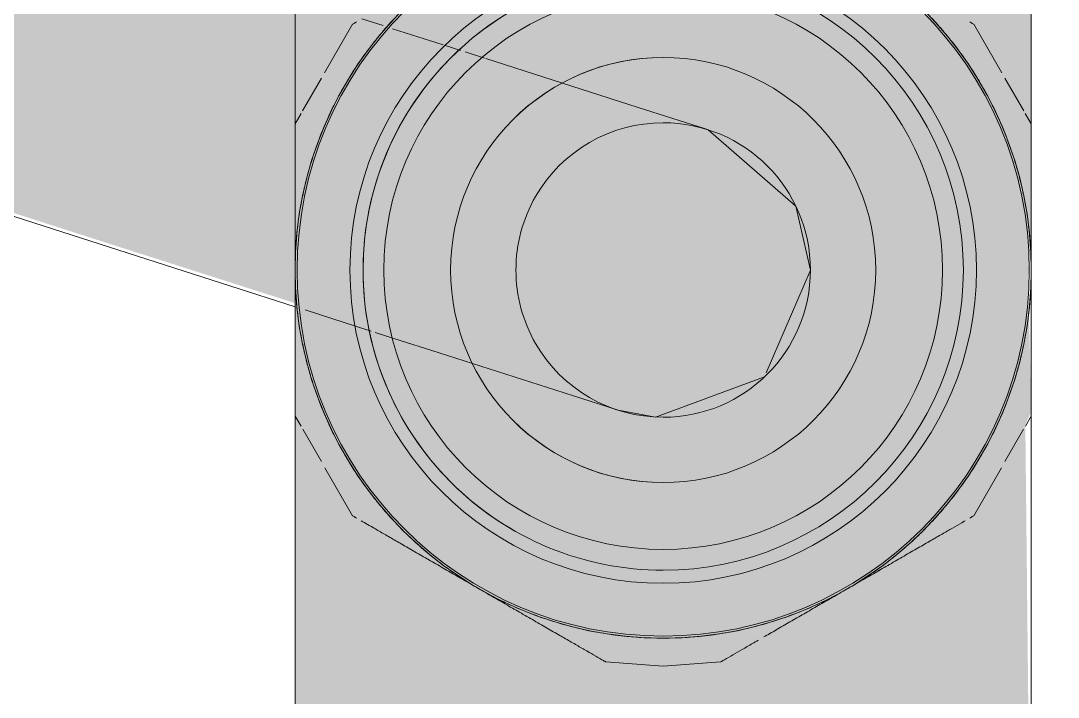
# Model space of a CAD drawing. Header units: metres. Extents: x 42.1 to 94.3, y -3.4 to 61.2.
# Drawn here: x 43.54654 to 43.58882, y 59.10692 to 59.13448 of the extents above; entities that cross this region are included whole.
import ezdxf

# ---------------------------------------------------------------- set-up
doc = ezdxf.new("R2010")
doc.units = ezdxf.units.M
doc.layers.add('ARQ_1100_BASE_TÉRREO_GARAGEM_dwg', color=7, linetype='Continuous', lineweight=5, true_color=0x767676)
doc.layers.add('KIRYA - PISO', color=7, linetype='Continuous', lineweight=5)
doc.layers.add('P-SANR-FIXT', color=7, linetype='Continuous', lineweight=5)

# ---------------------------------------------------------------- blocks, each defined once
blk = doc.blocks.new('UT_Ducha higiênica - UT_Ducha higiênica-4199251-TÉRREO F_S 2')
at = {"layer": 'P-SANR-FIXT', "true_color": 0xf4f4f4, "transparency": 33554560}
h = blk.add_hatch(color=7, dxfattribs=at)
h.paths.add_polyline_path([(-0.0075, 0.076773), (-0.015, 0.076773), (-0.014721, 0.05038), (-0.013264, 0.054339), (-0.011898, 0.056526), (-0.010093, 0.058555), (-0.007113, 0.060651), (-0.003304, 0.062051), (0.00061, 0.062417), (0.004003, 0.061956), (0.007513, 0.060483), (0.011078, 0.057492), (0.01299, 0.054849), (0.014238, 0.051987), (0.014721, 0.05038), (0.015, 0.0475), (0.015, 0.076773), (-0.005709, 0.076773)])
h.paths.add_polyline_path([(0.015, 0.0475), (0.01442, 0.043618), (0.013264, 0.040661), (0.011898, 0.038474), (0.010093, 0.036445), (0.007113, 0.034349), (0.003304, 0.032949), (-0.00061, 0.032583), (-0.004003, 0.033044), (-0.008387, 0.03517), (-0.011078, 0.037508), (-0.01299, 0.040151), (-0.014238, 0.043013), (-0.014721, 0.04462), (-0.015, 0.0475), (-0.015, 0.015), (0.015, 0.015), (0.015, 0.043618)])
h = blk.add_hatch(color=7, dxfattribs=at)
h.paths.add_polyline_path([(0, 0.063636), (-0.001924, 0.063377), (0, 0.063377), (0, 0.063593)])
h.paths.add_polyline_path([(0, 0.031895), (-0.002384, 0.031558), (0, 0.031407), (0, 0.031623)])
h.paths.add_polyline_path([(-0.0025, 0.063377), (-0.012545, 0.057542), (-0.014489, 0.054416), (-0.015, 0.053274), (-0.014721, 0.041102), (-0.013782, 0.039166), (-0.011942, 0.037074), (-0.0025, 0.031623), (0, 0.031895), (0, 0.035268), (-0.003304, 0.035742), (-0.006382, 0.037111), (-0.009026, 0.039342), (-0.010762, 0.041791), (-0.011815, 0.044334), (-0.012232, 0.0475), (-0.011518, 0.051382), (-0.010321, 0.053971), (-0.008158, 0.056526), (-0.005709, 0.058262), (-0.003166, 0.059315), (0, 0.05983), (-0.000169, 0.063123)])
h = blk.add_hatch(color=7, dxfattribs=at)
h.paths.add_polyline_path([(0, 0.063636), (0.000171, 0.063129), (0.002384, 0.063442), (0.000306, 0.063625)])
h.paths.add_polyline_path([(0, 0.031895), (0.00025, 0.031373), (0.001924, 0.031623), (0.000138, 0.031876)])
h.paths.add_polyline_path([(0.0025, 0.063377), (0, 0.063105), (0, 0.059732), (0.003882, 0.059018), (0.006382, 0.057889), (0.009026, 0.055658), (0.010762, 0.053209), (0.011815, 0.050666), (0.012232, 0.0475), (0.011518, 0.043618), (0.010321, 0.041029), (0.008158, 0.038474), (0.005709, 0.036738), (0.003166, 0.035685), (0, 0.03517), (0.000137, 0.031881), (0.0025, 0.031623), (0.012545, 0.037458), (0.014489, 0.040584), (0.015, 0.041726), (0.014721, 0.053898), (0.01328, 0.056526), (0.011942, 0.057926), (0.003253, 0.062942)])
h = blk.add_hatch(color=7, dxfattribs=at)
h.paths.add_polyline_path([(0, 0.0625), (-0.003882, 0.061989), (-0.0075, 0.06049), (-0.010652, 0.058048), (-0.01299, 0.055), (-0.014489, 0.051382), (-0.014917, 0.04687), (-0.014489, 0.043618), (-0.01299, 0.04), (-0.010548, 0.036848), (-0.0075, 0.03451), (-0.003882, 0.033011), (0.00063, 0.032583), (0.003882, 0.033011), (0.0075, 0.03451), (0.010652, 0.036952), (0.01299, 0.04), (0.014489, 0.043618), (0.014917, 0.04813), (0.014489, 0.051382), (0.01299, 0.055), (0.010548, 0.058152), (0.0075, 0.06049), (0.003882, 0.061989), (0.00063, 0.062417)])
h.paths.add_polyline_path([(0, 0.060265), (0.003846, 0.059605), (0.007043, 0.058048), (0.009026, 0.056526), (0.011334, 0.053209), (0.01233, 0.050804), (0.012765, 0.0475), (0.01233, 0.044196), (0.010548, 0.040457), (0.009026, 0.038474), (0.005709, 0.036166), (0.003304, 0.03517), (0, 0.034735), (-0.003304, 0.03517), (-0.007043, 0.036952), (-0.009026, 0.038474), (-0.011334, 0.041791), (-0.01233, 0.044196), (-0.012765, 0.0475), (-0.01233, 0.050804), (-0.010548, 0.054543), (-0.009026, 0.056526), (-0.005709, 0.058834), (-0.003304, 0.05983)])
for points in [[(0, 0.062417), (-0.005709, 0.061282), (-0.010548, 0.058048), (-0.013782, 0.053209), (-0.014917, 0.0475), (-0.013782, 0.041791), (-0.010548, 0.036952), (-0.005709, 0.033718), (0, 0.032583), (0, 0.059605)], [(0, 0.062417), (0, 0.032583), (0.006064, 0.033956), (0.010548, 0.036952), (0.013782, 0.041791), (0.014917, 0.0475), (0.013782, 0.053209), (0.010548, 0.058048), (0.005709, 0.061282)], [(0.001687, 0.053088), (0.004596, 0.051357), (0.005739, 0.04898), (0.006064, 0.04748), (0.061045, 0.029868), (0.061045, 0.034171), (0.054464, 0.036083), (0.037319, 0.041684), (0.023279, 0.046203), (0.012944, 0.049507), (0.007965, 0.050799), (0.002233, 0.052892)], [(0.006, 0.0475), (0.005286, 0.044837), (0.004194, 0.043306), (0.002263, 0.042036), (0.001042, 0.041591), (-0.000538, 0.04138), (0.010035, 0.038254), (0.02138, 0.034559), (0.025951, 0.03316), (0.04822, 0.025774), (0.061045, 0.021984), (0.061045, 0.029868), (0.006064, 0.04748)]]:
    blk.add_hatch(color=7, dxfattribs=at).paths.add_polyline_path(points)
h = blk.add_hatch(color=7, dxfattribs=at)
h.paths.add_polyline_path([(0, 0.059732), (-0.003304, 0.059258), (-0.006382, 0.057889), (-0.009026, 0.055658), (-0.010762, 0.053209), (-0.011815, 0.050666), (-0.012232, 0.0475), (-0.011758, 0.044196), (-0.010321, 0.041029), (-0.008158, 0.038474), (-0.005709, 0.036738), (-0.003166, 0.035685), (0, 0.035268), (0.003882, 0.035982), (0.006382, 0.037111), (0.009026, 0.039342), (0.010762, 0.041791), (0.011815, 0.044334), (0.012232, 0.0475), (0.011518, 0.051382), (0.010321, 0.053971), (0.008158, 0.056526), (0.005709, 0.058262), (0.003166, 0.059315), (0.000962, 0.059605)])
h.paths.add_polyline_path([(0, 0.058883), (0.003882, 0.058107), (0.006382, 0.056828), (0.008049, 0.055549), (0.009858, 0.053191), (0.010995, 0.050446), (0.011383, 0.0475), (0.010995, 0.044554), (0.009328, 0.041118), (0.0075, 0.03903), (0.005691, 0.037642), (0.002946, 0.036505), (0, 0.036117), (-0.002946, 0.036505), (-0.006382, 0.038172), (-0.008049, 0.039451), (-0.009858, 0.041809), (-0.010995, 0.044554), (-0.011383, 0.0475), (-0.010995, 0.050446), (-0.009328, 0.053882), (-0.008049, 0.055549), (-0.005691, 0.057358), (-0.002946, 0.058495)])
at = {"layer": 'P-SANR-FIXT'}
for p, q in [((-0.015, 0.076773), (-0.015, 0.0475)), ((0.015, 0.0475), (0.015, 0.076773)), ((-0.015, 0.0475), (-0.015, 0.015)), ((0.015, 0.015), (0.015, 0.0475))]:
    blk.add_line(p, q, dxfattribs=at)
at = {"layer": 'P-SANR-FIXT', "color": 8, "true_color": 0x7a7a7a}
for p, q in [((0, 0.063636), (-0.002341, 0.063465)), ((0.002341, 0.063465), (0, 0.063636)), ((-0.012655, 0.05751), (-0.013784, 0.055555)), ((0.013784, 0.055555), (0.012655, 0.05751)), ((-0.013927, 0.055307), (-0.014689, 0.053988)), ((0.014689, 0.053988), (0.013927, 0.055307)), ((-0.014758, 0.053869), (-0.014997, 0.053455)), ((0.014997, 0.053455), (0.014758, 0.053869)), ((-0.006, 0.0475), (-0.004196, 0.051696)), ((-0.014997, 0.041545), (-0.014754, 0.041124)), ((0.014754, 0.041124), (0.014997, 0.041545)), ((-0.014693, 0.041018), (-0.013921, 0.039682)), ((0.013921, 0.039682), (0.014693, 0.041018)), ((-0.013796, 0.039465), (-0.012655, 0.03749)), ((0.012655, 0.03749), (0.013796, 0.039465))]:
    blk.add_line(p, q, dxfattribs=at)
at = {"layer": 'P-SANR-FIXT', "color": 9, "true_color": 0xb7b7b7}
for p, q in [((0.011018, 0.050271), (0.01173, 0.050043)), ((0.011904, 0.049987), (0.012461, 0.049809)), ((0.008071, 0.038614), (0.007286, 0.038866)), ((0.008874, 0.038357), (0.008262, 0.038553)), ((0.012277, 0.037267), (0.011417, 0.037543))]:
    blk.add_line(p, q, dxfattribs=at)
at = {"layer": 'P-SANR-FIXT', "color": 254, "true_color": 0xd5d5d5}
for p, q in [((0.012461, 0.049809), (0.014594, 0.049126)), ((0.011026, 0.037668), (0.008969, 0.038327))]:
    blk.add_line(p, q, dxfattribs=at)
at = {"layer": 'P-SANR-FIXT', "color": 8, "true_color": 0x7a7a7a, "flags": 128}
for points in [[(-0.004129, 0.051854), (0.000318, 0.053492), (0.00183, 0.053214)], [(0.00183, 0.053214), (0.003699, 0.052615), (0.009131, 0.050876), (0.011018, 0.050271)], [(-0.00183, 0.041786), (-0.005406, 0.044896), (-0.006, 0.0475)], [(0.007233, 0.038883), (0.001019, 0.040873), (-0.001724, 0.041752), (-0.00183, 0.041786)]]:
    blk.add_lwpolyline(points, dxfattribs=at)
at = {"layer": 'P-SANR-FIXT', "flags": 128}
blk.add_lwpolyline([(0.015, 0.048996), (0.017618, 0.048157), (0.028367, 0.044714), (0.040374, 0.040868), (0.052518, 0.036978), (0.061045, 0.034247)], dxfattribs=at)
at = {"layer": 'P-SANR-FIXT'}
for radius, start, end in [(0.015, 90, 270), (0.014917, 90, 270), (0.015, 270, 90), (0.014917, 270, 90)]:
    blk.add_arc((0, 0.0475), radius, start, end, dxfattribs=at)
at = {"layer": 'P-SANR-FIXT', "color": 8, "true_color": 0x7a7a7a}
for radius, start, end in [(0.014917, 90, 270), (0.014917, 270, 90), (0.012765, 90, 270), (0.012765, 90, 270), (0.012765, 270, 90), (0.012765, 270, 90), (0.012232, 90, 270), (0.012232, 360, 90), (0.011383, 90, 270), (0.011383, 90, 270), (0.011383, 270, 90), (0.011383, 270, 90), (0.00866, 90, 270), (0.00866, 90, 270), (0.00866, 270, 90), (0.00866, 45, 90), (0.006, 90, 180), (0.006, 30, 90), (0.006, 0, 30), (0.006, 180, 270), (0.012232, 270, 360), (0.006, 330, 360), (0.006, 270, 330), (0.00866, 270, 315)]:
    blk.add_arc((0, 0.0475), radius, start, end, dxfattribs=at)
at = {"layer": 'P-SANR-FIXT', "color": 9, "true_color": 0xb7b7b7}
for start, end in [(90, 105), (75, 90)]:
    blk.add_arc((0, 0.0475), 0.015, start, end, dxfattribs=at)
at = {"layer": 'P-SANR-FIXT', "color": 254, "true_color": 0xd5d5d5}
for start, end in [(90, 270), (300, 60)]:
    blk.add_arc((0, 0.0475), 0.012232, start, end, dxfattribs=at)
at = {"layer": 'P-SANR-FIXT', "color": 8, "true_color": 0x7a7a7a}
for points in [[(-0.0025, 0.063377), (-0.002449, 0.063406), (-0.00241, 0.063428), (-0.002384, 0.063442)], [(-0.002384, 0.063442), (-0.00241, 0.063428), (-0.002449, 0.063406), (-0.0025, 0.063377)], [(0.0025, 0.063377), (0.002449, 0.063406), (0.00241, 0.063428), (0.002384, 0.063442)], [(0.002384, 0.063442), (0.00241, 0.063428), (0.002449, 0.063406), (0.0025, 0.063377)], [(-0.004003, 0.061956), (-0.00432, 0.061868), (-0.004942, 0.061674), (-0.005843, 0.061326), (-0.006704, 0.060929), (-0.007249, 0.060636), (-0.007513, 0.060483)], [(0.007513, 0.060483), (0.007249, 0.060636), (0.006704, 0.060929), (0.005843, 0.061326), (0.004942, 0.061674), (0.00432, 0.061868), (0.004003, 0.061956)], [(-0.012615, 0.057535), (-0.01264, 0.05752), (-0.012654, 0.057511), (-0.012655, 0.05751)], [(-0.012655, 0.05751), (-0.012654, 0.057511), (-0.01264, 0.05752), (-0.012615, 0.057535)], [(0.012615, 0.057535), (0.01264, 0.05752), (0.012654, 0.057511), (0.012655, 0.05751)], [(0.012655, 0.05751), (0.012654, 0.057511), (0.01264, 0.05752), (0.012615, 0.057535)], [(-0.014998, 0.053407), (-0.014997, 0.053437), (-0.014997, 0.053453), (-0.014997, 0.053455)], [(-0.014997, 0.053455), (-0.014997, 0.053453), (-0.014997, 0.053437), (-0.014998, 0.053407)], [(0.014998, 0.053407), (0.014997, 0.053437), (0.014997, 0.053453), (0.014997, 0.053455)], [(0.014997, 0.053455), (0.014997, 0.053453), (0.014997, 0.053437), (0.014998, 0.053407)], [(-0.01431, 0.051999), (-0.014366, 0.051819), (-0.01442, 0.051638), (-0.014469, 0.051457)], [(0.014469, 0.051457), (0.014419, 0.051638), (0.014366, 0.051819), (0.01431, 0.051999)], [(-0.014491, 0.051375), (-0.014526, 0.051244), (-0.014559, 0.051113), (-0.014591, 0.050981)], [(0.014591, 0.050981), (0.014559, 0.051113), (0.014526, 0.051244), (0.014491, 0.051375)], [(-0.014591, 0.044019), (-0.014565, 0.043913), (-0.014539, 0.043807), (-0.014511, 0.043701)], [(0.014511, 0.043701), (0.014539, 0.043807), (0.014565, 0.043913), (0.014591, 0.044019)], [(-0.014491, 0.043625), (-0.014435, 0.043416), (-0.014375, 0.043208), (-0.01431, 0.043001)], [(0.01431, 0.043001), (0.014375, 0.043208), (0.014435, 0.043416), (0.014491, 0.043625)], [(-0.014998, 0.041593), (-0.014997, 0.041563), (-0.014997, 0.041547), (-0.014997, 0.041545)], [(-0.014997, 0.041545), (-0.014997, 0.041547), (-0.014997, 0.041563), (-0.014998, 0.041593)], [(0.014998, 0.041593), (0.014997, 0.041563), (0.014997, 0.041547), (0.014997, 0.041545)], [(0.014997, 0.041545), (0.014997, 0.041547), (0.014997, 0.041563), (0.014998, 0.041593)], [(-0.012615, 0.037465), (-0.01264, 0.03748), (-0.012654, 0.037489), (-0.012655, 0.03749)], [(-0.012655, 0.03749), (-0.012654, 0.037489), (-0.01264, 0.03748), (-0.012615, 0.037465)], [(0.012615, 0.037465), (0.01264, 0.03748), (0.012654, 0.037489), (0.012655, 0.03749)], [(0.012655, 0.03749), (0.012654, 0.037489), (0.01264, 0.03748), (0.012615, 0.037465)]]:
    blk.add_open_spline(points, degree=3, dxfattribs=at)
at = {"layer": 'P-SANR-FIXT', "color": 9, "true_color": 0xb7b7b7}
for points in [[(-0.002384, 0.063442), (-0.002357, 0.063457), (-0.002343, 0.063464), (-0.002341, 0.063465)], [(-0.002341, 0.063465), (-0.002343, 0.063464), (-0.002357, 0.063457), (-0.002384, 0.063442)], [(0.002384, 0.063442), (0.002357, 0.063457), (0.002343, 0.063464), (0.002341, 0.063465)], [(0.002341, 0.063465), (0.002343, 0.063464), (0.002357, 0.063457), (0.002384, 0.063442)], [(-0.007513, 0.060483), (-0.007249, 0.060636), (-0.006704, 0.060929), (-0.005843, 0.061326), (-0.004942, 0.061674), (-0.00432, 0.061868), (-0.004003, 0.061956)], [(0.004003, 0.061956), (0.00432, 0.061868), (0.004942, 0.061674), (0.005843, 0.061326), (0.006704, 0.060929), (0.007249, 0.060636), (0.007513, 0.060483)], [(-0.010387, 0.058823), (-0.010479, 0.058771), (-0.010658, 0.058667), (-0.010825, 0.058571), (-0.010905, 0.058524)], [(0.010898, 0.058528), (0.010818, 0.058575), (0.010654, 0.058669), (0.010479, 0.05877), (0.01039, 0.058822)], [(-0.0125, 0.057604), (-0.012551, 0.057574), (-0.012589, 0.057551), (-0.012615, 0.057535)], [(-0.012615, 0.057535), (-0.012589, 0.057551), (-0.012551, 0.057574), (-0.0125, 0.057604)], [(0.0125, 0.057604), (0.012551, 0.057574), (0.012589, 0.057551), (0.012615, 0.057535)], [(0.012615, 0.057535), (0.012589, 0.057551), (0.012551, 0.057574), (0.0125, 0.057604)], [(-0.015, 0.053274), (-0.015, 0.053332), (-0.014999, 0.053377), (-0.014998, 0.053407)], [(-0.014998, 0.053407), (-0.014999, 0.053377), (-0.015, 0.053332), (-0.015, 0.053274)], [(0.015, 0.053274), (0.015, 0.053332), (0.014999, 0.053377), (0.014998, 0.053407)], [(0.014998, 0.053407), (0.014999, 0.053377), (0.015, 0.053332), (0.015, 0.053274)], [(-0.014469, 0.051457), (-0.01442, 0.051638), (-0.014366, 0.051819), (-0.01431, 0.051999)], [(0.01431, 0.051999), (0.014366, 0.051819), (0.014419, 0.051638), (0.014469, 0.051457)], [(-0.014591, 0.050981), (-0.014559, 0.051113), (-0.014526, 0.051244), (-0.014491, 0.051375)], [(0.014491, 0.051375), (0.014526, 0.051244), (0.014559, 0.051113), (0.014591, 0.050981)], [(-0.014511, 0.043701), (-0.014539, 0.043807), (-0.014565, 0.043913), (-0.014591, 0.044019)], [(0.014591, 0.044019), (0.014565, 0.043913), (0.014539, 0.043807), (0.014511, 0.043701)], [(-0.01431, 0.043001), (-0.014375, 0.043208), (-0.014435, 0.043416), (-0.014491, 0.043625)], [(0.014491, 0.043625), (0.014435, 0.043416), (0.014375, 0.043208), (0.01431, 0.043001)], [(-0.015, 0.041726), (-0.015, 0.041668), (-0.014999, 0.041623), (-0.014998, 0.041593)], [(-0.014998, 0.041593), (-0.014999, 0.041623), (-0.015, 0.041668), (-0.015, 0.041726)], [(0.015, 0.041726), (0.015, 0.041668), (0.014999, 0.041623), (0.014998, 0.041593)], [(0.014998, 0.041593), (0.014999, 0.041623), (0.015, 0.041668), (0.015, 0.041726)], [(-0.0125, 0.037396), (-0.012551, 0.037426), (-0.012589, 0.037449), (-0.012615, 0.037465)], [(-0.012615, 0.037465), (-0.012589, 0.037449), (-0.012551, 0.037426), (-0.0125, 0.037396)], [(0.0125, 0.037396), (0.012551, 0.037426), (0.012589, 0.037449), (0.012615, 0.037465)], [(0.012615, 0.037465), (0.012589, 0.037449), (0.012551, 0.037426), (0.0125, 0.037396)]]:
    blk.add_open_spline(points, degree=3, dxfattribs=at)
for points, knots in [([(-0.0025, 0.063377), (-0.002716, 0.063253), (-0.003078, 0.063043), (-0.003567, 0.062761), (-0.003792, 0.062631), (-0.003868, 0.062587)], [0, 0, 0, 0, 0.1, 0.15, 0.175, 0.175, 0.175, 0.175]), ([(0.004095, 0.062457), (0.004014, 0.062503), (0.003857, 0.062594), (0.003556, 0.062768), (0.003206, 0.062969), (0.002829, 0.063187), (0.002605, 0.063317), (0.0025, 0.063377)], [0.8, 0.8, 0.8, 0.8, 0.825, 0.85, 0.9, 0.95, 1, 1, 1, 1]), ([(-0.004102, 0.062452), (-0.004182, 0.062406), (-0.004346, 0.062311), (-0.004696, 0.062109), (-0.005161, 0.061841), (-0.005645, 0.061561), (-0.006033, 0.061338), (-0.006413, 0.061118), (-0.00689, 0.060843), (-0.007475, 0.060505), (-0.007963, 0.060223), (-0.008351, 0.059999), (-0.008542, 0.059889), (-0.008638, 0.059833)], [0.2, 0.2, 0.2, 0.2, 0.225, 0.25, 0.3, 0.35, 0.375, 0.4, 0.45, 0.5, 0.55, 0.575, 0.6, 0.6, 0.6, 0.6]), ([(-0.004003, 0.061956), (-0.003687, 0.062043), (-0.003045, 0.062199), (-0.001723, 0.062427), (-0.000695, 0.0625), (0, 0.0625)], [0.8571429, 0.8571429, 0.8571429, 0.8571429, 0.8928571, 0.9285714, 1, 1, 1, 1]), ([(0, 0.0625), (0.000695, 0.0625), (0.001723, 0.062427), (0.003045, 0.062199), (0.003687, 0.062043), (0.004003, 0.061956)], [0, 0, 0, 0, 0.0714286, 0.1071429, 0.1428571, 0.1428571, 0.1428571, 0.1428571]), ([(0.008682, 0.059808), (0.008492, 0.059918), (0.00811, 0.060138), (0.007525, 0.060476), (0.007037, 0.060758), (0.006649, 0.060982), (0.006362, 0.061147), (0.006072, 0.061315), (0.005677, 0.061543), (0.005179, 0.06183), (0.0047, 0.062107), (0.004342, 0.062313), (0.004175, 0.06241), (0.004095, 0.062457)], [0.4, 0.4, 0.4, 0.4, 0.45, 0.5, 0.55, 0.575, 0.6, 0.625, 0.65, 0.7, 0.75, 0.775, 0.8, 0.8, 0.8, 0.8]), ([(-0.008638, 0.059833), (-0.008735, 0.059778), (-0.008928, 0.059666), (-0.009323, 0.059438), (-0.009821, 0.05915), (-0.010204, 0.058929), (-0.010387, 0.058823)], [0.6, 0.6, 0.6, 0.6, 0.625, 0.65, 0.7, 0.75, 0.75, 0.75, 0.75]), ([(0.01039, 0.058822), (0.010211, 0.058925), (0.009839, 0.05914), (0.009355, 0.05942), (0.008967, 0.059643), (0.008777, 0.059753), (0.008682, 0.059808)], [0.25, 0.25, 0.25, 0.25, 0.3, 0.35, 0.375, 0.4, 0.4, 0.4, 0.4]), ([(-0.010905, 0.058524), (-0.010986, 0.058478), (-0.011143, 0.058387), (-0.011444, 0.058213), (-0.011794, 0.058011), (-0.012097, 0.057837), (-0.01226, 0.057742), (-0.012306, 0.057716)], [0.8, 0.8, 0.8, 0.8, 0.825, 0.85, 0.9, 0.95, 0.9702695, 0.9702695, 0.9702695, 0.9702695]), ([(0.012302, 0.057718), (0.012139, 0.057812), (0.011839, 0.057985), (0.011433, 0.05822), (0.011133, 0.058393), (0.010978, 0.058482), (0.010898, 0.058528)], [0.029596, 0.029596, 0.029596, 0.029596, 0.1, 0.15, 0.175, 0.2, 0.2, 0.2, 0.2]), ([(-0.01334, 0.054359), (-0.013302, 0.054432), (-0.013193, 0.054641), (-0.013078, 0.054848), (-0.013, 0.054983)], [0.34565168, 0.34565168, 0.34565168, 0.34565168, 0.35714286, 0.37870242, 0.37870242, 0.37870242, 0.37870242]), ([(-0.012957, 0.055057), (-0.01292, 0.055121), (-0.012859, 0.055223), (-0.012797, 0.055325), (-0.012773, 0.055364)], [0.38266633, 0.38266633, 0.38266633, 0.38266633, 0.39285714, 0.39915319, 0.39915319, 0.39915319, 0.39915319]), ([(0.012773, 0.055364), (0.012797, 0.055325), (0.012859, 0.055223), (0.01292, 0.055121), (0.012957, 0.055057)], [0.60084681, 0.60084681, 0.60084681, 0.60084681, 0.60714286, 0.61733367, 0.61733367, 0.61733367, 0.61733367]), ([(0.013, 0.054983), (0.013078, 0.054848), (0.013193, 0.054641), (0.013302, 0.054432), (0.01334, 0.054359)], [0.62129758, 0.62129758, 0.62129758, 0.62129758, 0.64285714, 0.65434832, 0.65434832, 0.65434832, 0.65434832]), ([(-0.015, 0.053274), (-0.015, 0.053024), (-0.015, 0.052606), (-0.015, 0.052041), (-0.015, 0.051696), (-0.015, 0.051516), (-0.015, 0.051424)], [0, 0, 0, 0, 0.1, 0.15, 0.175, 0.2, 0.2, 0.2, 0.2]), ([(0.015, 0.051432), (0.015, 0.051526), (0.015, 0.051707), (0.015, 0.052054), (0.015, 0.052458), (0.015, 0.052894), (0.015, 0.053152), (0.015, 0.053274)], [0.8, 0.8, 0.8, 0.8, 0.825, 0.85, 0.9, 0.95, 1, 1, 1, 1]), ([(-0.015, 0.051424), (-0.015, 0.051332), (-0.015, 0.051142), (-0.015, 0.050738), (-0.015, 0.050201), (-0.015, 0.049642), (-0.015, 0.049194), (-0.015, 0.048975), (-0.015, 0.048865)], [0.2, 0.2, 0.2, 0.2, 0.225, 0.25, 0.3, 0.35, 0.375, 0.4, 0.4, 0.4, 0.4]), ([(0.015, 0.046135), (0.015, 0.046355), (0.015, 0.046795), (0.015, 0.047471), (0.015, 0.048034), (0.015, 0.048482), (0.015, 0.048814), (0.015, 0.049149), (0.015, 0.049605), (0.015, 0.05018), (0.015, 0.050733), (0.015, 0.051146), (0.015, 0.051339), (0.015, 0.051432)], [0.4, 0.4, 0.4, 0.4, 0.45, 0.5, 0.55, 0.575, 0.6, 0.625, 0.65, 0.7, 0.75, 0.775, 0.8, 0.8, 0.8, 0.8]), ([(-0.015, 0.048865), (-0.015, 0.048645), (-0.015, 0.048205), (-0.015, 0.047529), (-0.015, 0.046966), (-0.015, 0.046518), (-0.015, 0.046297), (-0.015, 0.046186)], [0.4, 0.4, 0.4, 0.4, 0.45, 0.5, 0.55, 0.575, 0.6, 0.6, 0.6, 0.6]), ([(-0.015, 0.046186), (-0.015, 0.046075), (-0.015, 0.045851), (-0.015, 0.045395), (-0.015, 0.04482), (-0.015, 0.044267), (-0.015, 0.043854), (-0.015, 0.043661), (-0.015, 0.043568)], [0.6, 0.6, 0.6, 0.6, 0.625, 0.65, 0.7, 0.75, 0.775, 0.8, 0.8, 0.8, 0.8]), ([(0.015, 0.043576), (0.015, 0.043668), (0.015, 0.043858), (0.015, 0.044262), (0.015, 0.044799), (0.015, 0.045358), (0.015, 0.045806), (0.015, 0.046025), (0.015, 0.046135)], [0.2, 0.2, 0.2, 0.2, 0.225, 0.25, 0.3, 0.35, 0.375, 0.4, 0.4, 0.4, 0.4]), ([(-0.015, 0.043568), (-0.015, 0.043474), (-0.015, 0.043293), (-0.015, 0.042946), (-0.015, 0.042542), (-0.015, 0.042106), (-0.015, 0.041848), (-0.015, 0.041726)], [0.8, 0.8, 0.8, 0.8, 0.825, 0.85, 0.9, 0.95, 1, 1, 1, 1]), ([(0.015, 0.041726), (0.015, 0.041976), (0.015, 0.042394), (0.015, 0.042959), (0.015, 0.043304), (0.015, 0.043484), (0.015, 0.043576)], [0, 0, 0, 0, 0.1, 0.15, 0.175, 0.2, 0.2, 0.2, 0.2]), ([(-0.013046, 0.040097), (-0.013107, 0.040205), (-0.013207, 0.040386), (-0.013302, 0.040568), (-0.01334, 0.040641)], [0.62557778, 0.62557778, 0.62557778, 0.62557778, 0.64285714, 0.65434832, 0.65434832, 0.65434832, 0.65434832]), ([(0.01334, 0.040641), (0.013302, 0.040568), (0.013207, 0.040386), (0.013107, 0.040205), (0.013046, 0.040097)], [0.34565168, 0.34565168, 0.34565168, 0.34565168, 0.35714286, 0.37442222, 0.37442222, 0.37442222, 0.37442222]), ([(-0.012773, 0.039636), (-0.012797, 0.039675), (-0.012874, 0.039801), (-0.012949, 0.039929), (-0.013, 0.040017)], [0.60084681, 0.60084681, 0.60084681, 0.60084681, 0.60714286, 0.62129758, 0.62129758, 0.62129758, 0.62129758]), ([(0.013, 0.040017), (0.012949, 0.039929), (0.012874, 0.039801), (0.012797, 0.039675), (0.012773, 0.039636)], [0.37870242, 0.37870242, 0.37870242, 0.37870242, 0.39285714, 0.39915319, 0.39915319, 0.39915319, 0.39915319])]:
    blk.add_open_spline(points, degree=3, knots=knots, dxfattribs=at)
at = {"layer": 'P-SANR-FIXT', "color": 8, "true_color": 0x7a7a7a}
for points, knots in [([(-0.003868, 0.062587), (-0.003792, 0.062631), (-0.003567, 0.062761), (-0.003078, 0.063043), (-0.002716, 0.063253), (-0.0025, 0.063377)], [0.825, 0.825, 0.825, 0.825, 0.85, 0.9, 1, 1, 1, 1]), ([(0.0025, 0.063377), (0.002605, 0.063317), (0.002829, 0.063187), (0.003206, 0.062969), (0.003556, 0.062768), (0.003857, 0.062594), (0.004014, 0.062503), (0.004095, 0.062457)], [0, 0, 0, 0, 0.05, 0.1, 0.15, 0.175, 0.2, 0.2, 0.2, 0.2]), ([(-0.010387, 0.058823), (-0.010204, 0.058929), (-0.009821, 0.05915), (-0.009323, 0.059438), (-0.008928, 0.059666), (-0.008638, 0.059833), (-0.008351, 0.059999), (-0.007963, 0.060223), (-0.007475, 0.060505), (-0.00689, 0.060843), (-0.006413, 0.061118), (-0.006033, 0.061338), (-0.005645, 0.061561), (-0.005161, 0.061841), (-0.004696, 0.062109), (-0.004346, 0.062311), (-0.004182, 0.062406), (-0.004102, 0.062452)], [0.25, 0.25, 0.25, 0.25, 0.3, 0.35, 0.375, 0.4, 0.425, 0.45, 0.5, 0.55, 0.6, 0.625, 0.65, 0.7, 0.75, 0.775, 0.8, 0.8, 0.8, 0.8]), ([(0, 0.0625), (-0.000695, 0.0625), (-0.001723, 0.062427), (-0.003045, 0.062199), (-0.003687, 0.062043), (-0.004003, 0.061956)], [0, 0, 0, 0, 0.0714286, 0.1071429, 0.1428571, 0.1428571, 0.1428571, 0.1428571]), ([(0.004003, 0.061956), (0.003687, 0.062043), (0.003045, 0.062199), (0.001723, 0.062427), (0.000695, 0.0625), (0, 0.0625)], [0.8571429, 0.8571429, 0.8571429, 0.8571429, 0.8928571, 0.9285714, 1, 1, 1, 1]), ([(0.004095, 0.062457), (0.004175, 0.06241), (0.004342, 0.062313), (0.0047, 0.062107), (0.005179, 0.06183), (0.005677, 0.061543), (0.006072, 0.061315), (0.006362, 0.061147), (0.006649, 0.060982), (0.007037, 0.060758), (0.007525, 0.060476), (0.00811, 0.060138), (0.008587, 0.059863), (0.008967, 0.059643), (0.009355, 0.05942), (0.009839, 0.05914), (0.010211, 0.058925), (0.01039, 0.058822)], [0.2, 0.2, 0.2, 0.2, 0.225, 0.25, 0.3, 0.35, 0.375, 0.4, 0.425, 0.45, 0.5, 0.55, 0.6, 0.625, 0.65, 0.7, 0.75, 0.75, 0.75, 0.75]), ([(-0.012773, 0.055364), (-0.012661, 0.055547), (-0.012402, 0.055948), (-0.011966, 0.056556), (-0.011464, 0.057185), (-0.010919, 0.057796), (-0.010329, 0.058389), (-0.009693, 0.058958), (-0.009014, 0.0595), (-0.008291, 0.060011), (-0.007778, 0.06033), (-0.007513, 0.060483)], [0.3991532, 0.3991532, 0.3991532, 0.3991532, 0.4285714, 0.4642857, 0.5, 0.5357143, 0.5714286, 0.6071429, 0.6428571, 0.6785714, 0.7142857, 0.7142857, 0.7142857, 0.7142857]), ([(0.007513, 0.060483), (0.007778, 0.06033), (0.008291, 0.060011), (0.009014, 0.0595), (0.009693, 0.058958), (0.010329, 0.058389), (0.010919, 0.057796), (0.011645, 0.056982), (0.01226, 0.056168), (0.012661, 0.055547), (0.012773, 0.055364)], [0.2857143, 0.2857143, 0.2857143, 0.2857143, 0.3214286, 0.3571429, 0.3928571, 0.4285714, 0.4642857, 0.5, 0.5714286, 0.6008468, 0.6008468, 0.6008468, 0.6008468]), ([(-0.012306, 0.057716), (-0.01226, 0.057742), (-0.012097, 0.057837), (-0.011794, 0.058011), (-0.011444, 0.058213), (-0.011143, 0.058387), (-0.010908, 0.058523), (-0.010658, 0.058667), (-0.010479, 0.058771), (-0.010387, 0.058823)], [0.0297305, 0.0297305, 0.0297305, 0.0297305, 0.05, 0.1, 0.15, 0.175, 0.2, 0.225, 0.25, 0.25, 0.25, 0.25]), ([(0.01039, 0.058822), (0.010479, 0.05877), (0.010654, 0.058669), (0.0109, 0.058527), (0.011133, 0.058393), (0.011433, 0.05822), (0.011839, 0.057985), (0.012139, 0.057812), (0.012302, 0.057718)], [0.75, 0.75, 0.75, 0.75, 0.775, 0.8, 0.825, 0.85, 0.9, 0.970404, 0.970404, 0.970404, 0.970404]), ([(-0.013, 0.054983), (-0.013078, 0.054848), (-0.013193, 0.054641), (-0.013302, 0.054432), (-0.01334, 0.054359)], [0.62129758, 0.62129758, 0.62129758, 0.62129758, 0.64285714, 0.65434832, 0.65434832, 0.65434832, 0.65434832]), ([(-0.012773, 0.055364), (-0.012797, 0.055325), (-0.012859, 0.055223), (-0.01292, 0.055121), (-0.012957, 0.055057)], [0.60084681, 0.60084681, 0.60084681, 0.60084681, 0.60714286, 0.61733367, 0.61733367, 0.61733367, 0.61733367]), ([(0.012957, 0.055057), (0.01292, 0.055121), (0.012859, 0.055223), (0.012797, 0.055325), (0.012773, 0.055364)], [0.38266633, 0.38266633, 0.38266633, 0.38266633, 0.39285714, 0.39915319, 0.39915319, 0.39915319, 0.39915319]), ([(0.01334, 0.054359), (0.013302, 0.054432), (0.013193, 0.054641), (0.013078, 0.054848), (0.013, 0.054983)], [0.34565168, 0.34565168, 0.34565168, 0.34565168, 0.35714286, 0.37870242, 0.37870242, 0.37870242, 0.37870242]), ([(-0.01431, 0.051999), (-0.014182, 0.052404), (-0.013895, 0.053199), (-0.013535, 0.05398), (-0.01334, 0.054359)], [0.2240917, 0.2240917, 0.2240917, 0.2240917, 0.2857143, 0.3456517, 0.3456517, 0.3456517, 0.3456517]), ([(0.01334, 0.054359), (0.013535, 0.05398), (0.013895, 0.053199), (0.014182, 0.052404), (0.01431, 0.051999)], [0.6543483, 0.6543483, 0.6543483, 0.6543483, 0.7142857, 0.7759083, 0.7759083, 0.7759083, 0.7759083]), ([(-0.015, 0.041726), (-0.015, 0.041848), (-0.015, 0.042106), (-0.015, 0.042542), (-0.015, 0.042946), (-0.015, 0.043293), (-0.015, 0.043565), (-0.015, 0.043854), (-0.015, 0.044267), (-0.015, 0.04482), (-0.015, 0.045395), (-0.015, 0.045851), (-0.015, 0.046186), (-0.015, 0.046518), (-0.015, 0.046966), (-0.015, 0.047529), (-0.015, 0.048205), (-0.015, 0.048755), (-0.015, 0.049194), (-0.015, 0.049642), (-0.015, 0.050201), (-0.015, 0.050738), (-0.015, 0.051142), (-0.015, 0.051427), (-0.015, 0.051696), (-0.015, 0.052041), (-0.015, 0.052606), (-0.015, 0.053024), (-0.015, 0.053274)], [0, 0, 0, 0, 0.05, 0.1, 0.15, 0.175, 0.2, 0.225, 0.25, 0.3, 0.35, 0.375, 0.4, 0.425, 0.45, 0.5, 0.55, 0.6, 0.625, 0.65, 0.7, 0.75, 0.775, 0.8, 0.825, 0.85, 0.9, 1, 1, 1, 1]), ([(0.015, 0.053274), (0.015, 0.053152), (0.015, 0.052894), (0.015, 0.052458), (0.015, 0.052054), (0.015, 0.051707), (0.015, 0.051435), (0.015, 0.051146), (0.015, 0.050733), (0.015, 0.05018), (0.015, 0.049605), (0.015, 0.049149), (0.015, 0.048814), (0.015, 0.048482), (0.015, 0.048034), (0.015, 0.047471), (0.015, 0.046795), (0.015, 0.046245), (0.015, 0.045806), (0.015, 0.045358), (0.015, 0.044799), (0.015, 0.044262), (0.015, 0.043858), (0.015, 0.043573), (0.015, 0.043304), (0.015, 0.042959), (0.015, 0.042394), (0.015, 0.041976), (0.015, 0.041726)], [0, 0, 0, 0, 0.05, 0.1, 0.15, 0.175, 0.2, 0.225, 0.25, 0.3, 0.35, 0.375, 0.4, 0.425, 0.45, 0.5, 0.55, 0.6, 0.625, 0.65, 0.7, 0.75, 0.775, 0.8, 0.825, 0.85, 0.9, 1, 1, 1, 1]), ([(-0.015, 0.0475), (-0.015, 0.048457), (-0.014888, 0.049628), (-0.014638, 0.050781), (-0.014591, 0.050981)], [0, 0, 0, 0, 0.1428571, 0.1728513, 0.1728513, 0.1728513, 0.1728513]), ([(0.014591, 0.050981), (0.014638, 0.050781), (0.014888, 0.049628), (0.015, 0.048457), (0.015, 0.0475)], [0.8271487, 0.8271487, 0.8271487, 0.8271487, 0.8571429, 1, 1, 1, 1]), ([(-0.014591, 0.044019), (-0.014638, 0.044219), (-0.014888, 0.045372), (-0.015, 0.046543), (-0.015, 0.0475)], [0.8271487, 0.8271487, 0.8271487, 0.8271487, 0.8571429, 1, 1, 1, 1]), ([(0.015, 0.0475), (0.015, 0.046543), (0.014888, 0.045372), (0.014638, 0.044219), (0.014591, 0.044019)], [0, 0, 0, 0, 0.1428571, 0.1728513, 0.1728513, 0.1728513, 0.1728513]), ([(-0.01334, 0.040641), (-0.013535, 0.04102), (-0.013895, 0.041801), (-0.014182, 0.042596), (-0.01431, 0.043001)], [0.6543483, 0.6543483, 0.6543483, 0.6543483, 0.7142857, 0.7759083, 0.7759083, 0.7759083, 0.7759083]), ([(0.01431, 0.043001), (0.014182, 0.042596), (0.013895, 0.041801), (0.013535, 0.04102), (0.01334, 0.040641)], [0.2240917, 0.2240917, 0.2240917, 0.2240917, 0.2857143, 0.3456517, 0.3456517, 0.3456517, 0.3456517]), ([(-0.01334, 0.040641), (-0.013302, 0.040568), (-0.013207, 0.040386), (-0.013107, 0.040205), (-0.013046, 0.040097)], [0.34565168, 0.34565168, 0.34565168, 0.34565168, 0.35714286, 0.37442222, 0.37442222, 0.37442222, 0.37442222]), ([(0.013046, 0.040097), (0.013107, 0.040205), (0.013207, 0.040386), (0.013302, 0.040568), (0.01334, 0.040641)], [0.62557778, 0.62557778, 0.62557778, 0.62557778, 0.64285714, 0.65434832, 0.65434832, 0.65434832, 0.65434832]), ([(-0.013, 0.040017), (-0.012949, 0.039929), (-0.012874, 0.039801), (-0.012797, 0.039675), (-0.012773, 0.039636)], [0.37870242, 0.37870242, 0.37870242, 0.37870242, 0.39285714, 0.39915319, 0.39915319, 0.39915319, 0.39915319]), ([(0.012773, 0.039636), (0.012797, 0.039675), (0.012874, 0.039801), (0.012949, 0.039929), (0.013, 0.040017)], [0.60084681, 0.60084681, 0.60084681, 0.60084681, 0.60714286, 0.62129758, 0.62129758, 0.62129758, 0.62129758]), ([(-0.007513, 0.034517), (-0.007778, 0.03467), (-0.008291, 0.034989), (-0.009014, 0.0355), (-0.009693, 0.036042), (-0.010329, 0.036611), (-0.010919, 0.037204), (-0.011645, 0.038018), (-0.01226, 0.038832), (-0.012661, 0.039453), (-0.012773, 0.039636)], [0.2857143, 0.2857143, 0.2857143, 0.2857143, 0.3214286, 0.3571429, 0.3928571, 0.4285714, 0.4642857, 0.5, 0.5714286, 0.6008468, 0.6008468, 0.6008468, 0.6008468]), ([(0.012773, 0.039636), (0.012661, 0.039453), (0.012402, 0.039052), (0.011966, 0.038444), (0.011464, 0.037815), (0.010919, 0.037204), (0.010329, 0.036611), (0.009693, 0.036042), (0.009014, 0.0355), (0.008291, 0.034989), (0.007778, 0.03467), (0.007513, 0.034517)], [0.3991532, 0.3991532, 0.3991532, 0.3991532, 0.4285714, 0.4642857, 0.5, 0.5357143, 0.5714286, 0.6071429, 0.6428571, 0.6785714, 0.7142857, 0.7142857, 0.7142857, 0.7142857])]:
    blk.add_open_spline(points, degree=3, knots=knots, dxfattribs=at)
at = {"layer": 'P-SANR-FIXT'}
for points, knots in [([(-0.007513, 0.060483), (-0.007778, 0.06033), (-0.008291, 0.060011), (-0.009014, 0.0595), (-0.009693, 0.058958), (-0.010329, 0.058389), (-0.010919, 0.057796), (-0.011645, 0.056982), (-0.01226, 0.056168), (-0.012661, 0.055547), (-0.012773, 0.055364)], [0.2857143, 0.2857143, 0.2857143, 0.2857143, 0.3214286, 0.3571429, 0.3928571, 0.4285714, 0.4642857, 0.5, 0.5714286, 0.6008468, 0.6008468, 0.6008468, 0.6008468]), ([(0.012773, 0.055364), (0.012661, 0.055547), (0.012402, 0.055948), (0.011966, 0.056556), (0.011464, 0.057185), (0.010919, 0.057796), (0.010329, 0.058389), (0.009693, 0.058958), (0.009014, 0.0595), (0.008291, 0.060011), (0.007778, 0.06033), (0.007513, 0.060483)], [0.3991532, 0.3991532, 0.3991532, 0.3991532, 0.4285714, 0.4642857, 0.5, 0.5357143, 0.5714286, 0.6071429, 0.6428571, 0.6785714, 0.7142857, 0.7142857, 0.7142857, 0.7142857]), ([(-0.01334, 0.054359), (-0.013535, 0.05398), (-0.013895, 0.053199), (-0.014182, 0.052404), (-0.01431, 0.051999)], [0.6543483, 0.6543483, 0.6543483, 0.6543483, 0.7142857, 0.7759083, 0.7759083, 0.7759083, 0.7759083]), ([(0.01431, 0.051999), (0.014182, 0.052404), (0.013895, 0.053199), (0.013535, 0.05398), (0.01334, 0.054359)], [0.2240917, 0.2240917, 0.2240917, 0.2240917, 0.2857143, 0.3456517, 0.3456517, 0.3456517, 0.3456517]), ([(-0.014591, 0.050981), (-0.014638, 0.050781), (-0.014888, 0.049628), (-0.015, 0.048457), (-0.015, 0.0475)], [0.8271487, 0.8271487, 0.8271487, 0.8271487, 0.8571429, 1, 1, 1, 1]), ([(0.015, 0.0475), (0.015, 0.048457), (0.014888, 0.049628), (0.014638, 0.050781), (0.014591, 0.050981)], [0, 0, 0, 0, 0.1428571, 0.1728513, 0.1728513, 0.1728513, 0.1728513]), ([(-0.015, 0.0475), (-0.015, 0.046543), (-0.014888, 0.045372), (-0.014638, 0.044219), (-0.014591, 0.044019)], [0, 0, 0, 0, 0.1428571, 0.1728513, 0.1728513, 0.1728513, 0.1728513]), ([(0.014591, 0.044019), (0.014638, 0.044219), (0.014888, 0.045372), (0.015, 0.046543), (0.015, 0.0475)], [0.8271487, 0.8271487, 0.8271487, 0.8271487, 0.8571429, 1, 1, 1, 1]), ([(-0.01431, 0.043001), (-0.014182, 0.042596), (-0.013895, 0.041801), (-0.013535, 0.04102), (-0.01334, 0.040641)], [0.2240917, 0.2240917, 0.2240917, 0.2240917, 0.2857143, 0.3456517, 0.3456517, 0.3456517, 0.3456517]), ([(0.01334, 0.040641), (0.013535, 0.04102), (0.013895, 0.041801), (0.014182, 0.042596), (0.01431, 0.043001)], [0.6543483, 0.6543483, 0.6543483, 0.6543483, 0.7142857, 0.7759083, 0.7759083, 0.7759083, 0.7759083]), ([(-0.012773, 0.039636), (-0.012661, 0.039453), (-0.012402, 0.039052), (-0.011966, 0.038444), (-0.011464, 0.037815), (-0.010919, 0.037204), (-0.010329, 0.036611), (-0.009693, 0.036042), (-0.009014, 0.0355), (-0.008291, 0.034989), (-0.007778, 0.03467), (-0.007513, 0.034517)], [0.3991532, 0.3991532, 0.3991532, 0.3991532, 0.4285714, 0.4642857, 0.5, 0.5357143, 0.5714286, 0.6071429, 0.6428571, 0.6785714, 0.7142857, 0.7142857, 0.7142857, 0.7142857]), ([(0.007513, 0.034517), (0.007778, 0.03467), (0.008291, 0.034989), (0.009014, 0.0355), (0.009693, 0.036042), (0.010329, 0.036611), (0.010919, 0.037204), (0.011645, 0.038018), (0.01226, 0.038832), (0.012661, 0.039453), (0.012773, 0.039636)], [0.2857143, 0.2857143, 0.2857143, 0.2857143, 0.3214286, 0.3571429, 0.3928571, 0.4285714, 0.4642857, 0.5, 0.5714286, 0.6008468, 0.6008468, 0.6008468, 0.6008468])]:
    blk.add_open_spline(points, degree=3, knots=knots, dxfattribs=at)
blk = doc.blocks.new('ARQ_1100_BASE_TÉRREO_GARAGEM_dwg-4178582-TÉRREO F_S 2')
at = {"layer": 'KIRYA - PISO', "true_color": 0xaaaaaa}
h = blk.add_hatch(dxfattribs=at)
h.set_pattern_fill('FP_2', color=253, style=0, pattern_type=2)
h.set_pattern_definition([(0, (-4539.02, -1079.475), (0, 0.635), []), (90, (-4539.02, -1079.475), (-0.635, 4e-17), [])])
h.paths.add_polyline_path([(42.685797, 57.72175), (42.685795, 57.835935), (42.710795, 57.835936), (42.710794, 57.862082), (43.420793, 57.871498), (43.420794, 57.835832), (43.445793, 57.853806), (43.445793, 57.871829), (45.585797, 57.871829), (45.585797, 59.171829), (45.552769, 59.171813), (45.553003, 59.160262), (45.554363, 59.156182), (45.554362, 59.147146), (45.551153, 59.138334), (45.544727, 59.130922), (45.536324, 59.126345), (45.527773, 59.124838), (45.517896, 59.126838), (45.510206, 59.131408), (45.504392, 59.138334), (45.501183, 59.147499), (45.501182, 59.156523), (45.502942, 59.162203), (45.502773, 59.171829), (45.098423, 59.171829), (45.098423, 59.154373), (45.105236, 59.154373), (45.108664, 59.114398), (45.058804, 59.114374), (45.06161, 59.154373), (45.068423, 59.154428), (45.068423, 59.171829), (44.995622, 59.171829), (44.98345, 59.023725), (44.971282, 59.171829), (44.89848, 59.171829), (44.89848, 59.154375), (44.905293, 59.154375), (44.908098, 59.114376), (44.858238, 59.114401), (44.861667, 59.154375), (44.86848, 59.154428), (44.86848, 59.171829), (43.693111, 59.17183), (43.69311, 59.17183), (43.673793, 59.17183), (43.673631, 59.17183), (42.585797, 59.171829), (42.585797, 57.721751)])
h.paths.add_polyline_path([(42.71079, 57.871751), (42.71077, 58.571601), (42.75077, 58.571602), (42.75077, 57.871752)])
h.paths.add_polyline_path([(43.872772, 58.536846), (43.850472, 58.538179), (43.828501, 58.542218), (43.807169, 58.548849), (43.786803, 58.558029), (43.767677, 58.569572), (43.749638, 58.58382), (43.732997, 58.600799), (43.720526, 58.616737), (43.708955, 58.635845), (43.699636, 58.656743), (43.693137, 58.677545), (43.689143, 58.699359), (43.687758, 58.721818), (43.688026, 59.024812), (43.69353, 59.023252), (43.697734, 59.022818), (44.047736, 59.022845), (44.05418, 59.023799), (44.057735, 59.024932), (44.057581, 58.718966), (44.056377, 58.699387), (44.052385, 58.677572), (44.045727, 58.656248), (44.036574, 58.63587), (44.025006, 58.616759), (44.011242, 58.599164), (43.995436, 58.583377), (43.977861, 58.569587), (43.958737, 58.558042), (43.938373, 58.548858), (43.915821, 58.542), (43.895071, 58.538182), (43.877026, 58.537101)])
h.paths.add_polyline_path([(43.872768, 58.591832), (43.891182, 58.593246), (43.907656, 58.596687), (43.92251, 58.601744), (43.937766, 58.609253), (43.951896, 58.618713), (43.964689, 58.629915), (43.976156, 58.643108), (43.985946, 58.658059), (43.993413, 58.673743), (43.998725, 58.690181), (44.001614, 58.704731), (44.002748, 58.725032), (44.002524, 58.858998), (44.001665, 58.865545), (43.998115, 58.873731), (43.993413, 58.879875), (43.986307, 58.885172), (43.979186, 58.888159), (43.970942, 58.889291), (43.960841, 58.8879), (43.92948, 58.882067), (43.902733, 58.878977), (43.872398, 58.877837), (43.842065, 58.879032), (43.812005, 58.88256), (43.780425, 58.8886), (43.77395, 58.889275), (43.76556, 58.8879), (43.757508, 58.88411), (43.751838, 58.879625), (43.746901, 58.873049), (43.743803, 58.865432), (43.742749, 58.857276), (43.742937, 58.719153), (43.743904, 58.704712), (43.747648, 58.686831), (43.753436, 58.670524), (43.760639, 58.656137), (43.769836, 58.642469), (43.781657, 58.629186), (43.794894, 58.617859), (43.807766, 58.609243), (43.823023, 58.601737), (43.839121, 58.596259), (43.855801, 58.592957), (43.872724, 58.591834)])
h.paths.add_polyline_path([(43.868541, 58.701086), (43.860321, 58.703119), (43.852877, 58.707025), (43.846228, 58.713102), (43.84152, 58.720216), (43.838774, 58.727453), (43.837757, 58.735829), (43.83775, 58.821822), (43.83826, 58.825705), (43.839757, 58.829324), (43.84214, 58.832432), (43.845246, 58.834817), (43.848864, 58.836317), (43.853509, 58.83683), (43.892479, 58.836833), (43.89586, 58.836509), (43.899082, 58.835433), (43.901979, 58.833659), (43.904403, 58.831279), (43.906229, 58.828415), (43.907363, 58.825213), (43.907748, 58.821838), (43.9075, 58.73372), (43.906741, 58.727459), (43.903653, 58.71943), (43.898957, 58.712625), (43.892642, 58.707029), (43.885072, 58.703083), (43.876979, 58.701087), (43.868974, 58.701086)])
h.paths.add_polyline_path([(42.814503, 58.750302), (42.813477, 58.75066), (42.812899, 58.75158), (42.812858, 58.751946), (42.81313, 59.119137), (42.813672, 59.119667), (42.814489, 59.119892), (42.965227, 59.120154), (42.965355, 59.126105), (42.966331, 59.128105), (42.966202, 59.143877), (42.965355, 59.146434), (42.965354, 59.153601), (42.968261, 59.161003), (42.973307, 59.166606), (42.979653, 59.170027), (42.987015, 59.171084), (42.994175, 59.169598), (43.000473, 59.165685), (43.005063, 59.159772), (43.007308, 59.153381), (43.007307, 59.146203), (43.006192, 59.142539), (43.006331, 59.127631), (43.007307, 59.126105), (43.007631, 59.119892), (43.181517, 59.119729), (43.182286, 59.118961), (43.182448, 59.118247), (43.182228, 58.751124), (43.181626, 58.750522), (43.180804, 58.750302), (42.829542, 58.750302)])
h.paths.add_polyline_path([(42.835919, 58.773401), (43.159644, 58.773401), (43.159644, 59.015483), (42.835599, 59.015483), (42.835906, 58.78262)])
h.paths.add_polyline_path([(42.997625, 58.905049), (42.989104, 58.906382), (42.982066, 58.909487), (42.975725, 58.914706), (42.971331, 58.920741), (42.968524, 58.927953), (42.967726, 58.936164), (42.968833, 58.943407), (42.971938, 58.950537), (42.976383, 58.95633), (42.982945, 58.961245), (42.990634, 58.964208), (42.998267, 58.965044), (43.005399, 58.964105), (43.012836, 58.960957), (43.018866, 58.95633), (43.02364, 58.950109), (43.026641, 58.942864), (43.027664, 58.935089), (43.026641, 58.927314), (43.023521, 58.919914), (43.018155, 58.913303), (43.0118, 58.908724), (43.004287, 58.905926), (42.998706, 58.905192)])
h.paths.add_polyline_path([(42.997625, 58.914531), (43.003831, 58.915598), (43.007933, 58.917307), (43.012496, 58.920989), (43.015818, 58.925749), (43.017625, 58.93085), (43.018158, 58.935282), (43.017182, 58.941135), (43.015088, 58.945812), (43.012162, 58.949626), (43.006982, 58.953275), (43.002129, 58.955054), (42.997452, 58.955625), (42.991415, 58.954579), (42.986871, 58.952529), (42.982922, 58.949411), (42.979467, 58.944515), (42.977625, 58.93933), (42.977183, 58.934204), (42.977767, 58.929768), (42.980208, 58.924304), (42.983143, 58.920509), (42.987345, 58.917285), (42.993025, 58.915136), (42.99759, 58.914535)])
h.paths.add_polyline_path([(43.800239, 58.959326), (43.802181, 58.959582), (43.804516, 58.960735), (43.805543, 58.961523), (43.806735, 58.963076), (43.807484, 58.964885), (43.807739, 58.966826), (43.807484, 58.968767), (43.806735, 58.970576), (43.805543, 58.972129), (43.803989, 58.973321), (43.802181, 58.974071), (43.800239, 58.974326), (43.798298, 58.974071), (43.796489, 58.973321), (43.794936, 58.972129), (43.793744, 58.970576), (43.792995, 58.968767), (43.792739, 58.966826), (43.792995, 58.964885), (43.793744, 58.963076), (43.794936, 58.961523), (43.796489, 58.960331), (43.798298, 58.959582)])
h.paths.add_polyline_path([(43.945239, 58.959337), (43.947181, 58.959593), (43.948989, 58.960342), (43.950543, 58.961534), (43.951792, 58.963225), (43.952484, 58.964896), (43.952739, 58.966837), (43.952484, 58.968778), (43.951735, 58.970587), (43.950543, 58.97214), (43.948989, 58.973332), (43.947181, 58.974081), (43.945239, 58.974337), (43.943298, 58.974081), (43.940932, 58.972904), (43.939936, 58.97214), (43.938744, 58.970587), (43.937995, 58.968778), (43.937739, 58.966837), (43.937995, 58.964896), (43.938744, 58.963087), (43.939936, 58.961534), (43.941489, 58.960342), (43.943332, 58.959588)])
h.paths.add_polyline_path([(42.905222, 59.051518), (42.909407, 59.052069), (42.913306, 59.053684), (42.916655, 59.056254), (42.919225, 59.059602), (42.92084, 59.063502), (42.921391, 59.067687), (42.92084, 59.071872), (42.919225, 59.075772), (42.916655, 59.079121), (42.913306, 59.08169), (42.909407, 59.083306), (42.905222, 59.083857), (42.901037, 59.083306), (42.897137, 59.08169), (42.893788, 59.079121), (42.891219, 59.075772), (42.889603, 59.071872), (42.889052, 59.067687), (42.889603, 59.063502), (42.891219, 59.059602), (42.893788, 59.056254), (42.897137, 59.053684), (42.901252, 59.05204)])
h.paths.add_polyline_path([(42.997619, 59.051518), (43.002829, 59.052493), (43.005704, 59.053684), (43.009053, 59.056254), (43.011622, 59.059602), (43.013238, 59.063502), (43.013789, 59.067687), (43.013238, 59.071872), (43.011622, 59.075772), (43.009053, 59.079121), (43.004732, 59.082093), (43.001164, 59.08339), (42.997619, 59.083857), (42.992822, 59.083052), (42.988811, 59.081136), (42.986185, 59.079121), (42.983616, 59.075772), (42.982001, 59.071872), (42.98145, 59.067687), (42.98219, 59.063045), (42.984187, 59.058858), (42.986331, 59.056142), (42.990472, 59.053295), (42.994331, 59.051951), (42.997607, 59.051519)])
h.paths.add_polyline_path([(43.090016, 59.051525), (43.094201, 59.052076), (43.098101, 59.053691), (43.10145, 59.056261), (43.104019, 59.05961), (43.105635, 59.06351), (43.106186, 59.067695), (43.105635, 59.07188), (43.104019, 59.075779), (43.10145, 59.079128), (43.098101, 59.081698), (43.094201, 59.083313), (43.090016, 59.083864), (43.085831, 59.083313), (43.081931, 59.081698), (43.078583, 59.079128), (43.076013, 59.075779), (43.074398, 59.07188), (43.073847, 59.067695), (43.074398, 59.06351), (43.076013, 59.05961), (43.078583, 59.056261), (43.081931, 59.053691), (43.085831, 59.052076)])
h.paths.add_polyline_path([(43.87273, 59.069656), (43.865425, 59.070853), (43.859935, 59.073231), (43.855052, 59.076978), (43.851079, 59.082156), (43.84854, 59.0885), (43.84773, 59.094656), (43.848582, 59.101126), (43.851079, 59.107156), (43.855052, 59.112333), (43.86023, 59.116306), (43.866259, 59.118804), (43.872925, 59.11963), (43.8792, 59.118804), (43.88523, 59.116306), (43.890491, 59.112224), (43.89438, 59.107156), (43.897003, 59.10018), (43.89773, 59.094656), (43.896878, 59.088185), (43.89438, 59.082156), (43.889679, 59.076419), (43.885185, 59.072986), (43.878101, 59.070363), (43.872925, 59.069681)])
h.paths.add_polyline_path([(43.87273, 59.076656), (43.877389, 59.077269), (43.88173, 59.079067), (43.885915, 59.082524), (43.888717, 59.086618), (43.890246, 59.090977), (43.890594, 59.09569), (43.889758, 59.10018), (43.887794, 59.104339), (43.884584, 59.108054), (43.88173, 59.110244), (43.877026, 59.11209), (43.87273, 59.112656), (43.867749, 59.111909), (43.862925, 59.109627), (43.859588, 59.106844), (43.857018, 59.103358), (43.855343, 59.099314), (43.854803, 59.094102), (43.855605, 59.089366), (43.857141, 59.085656), (43.860534, 59.08152), (43.864529, 59.078736), (43.869043, 59.077141), (43.870509, 59.076948)])

msp = doc.modelspace()

# ---------------------------------------------------------------- block references
at = {"layer": 'ARQ_1100_BASE_TÉRREO_GARAGEM_dwg', "color": 253, "true_color": 0xaaaaaa}
msp.add_blockref('ARQ_1100_BASE_TÉRREO_GARAGEM_dwg-4178582-TÉRREO F_S 2', (0, 0), dxfattribs=at)
at = {"layer": 'P-SANR-FIXT', "color": 8, "true_color": 0x7a7a7a, "rotation": 180}
msp.add_blockref('UT_Ducha higiênica - UT_Ducha higiênica-4199251-TÉRREO F_S 2', (43.572724, 59.171829), dxfattribs=at)

doc.saveas('drawing.dxf')
